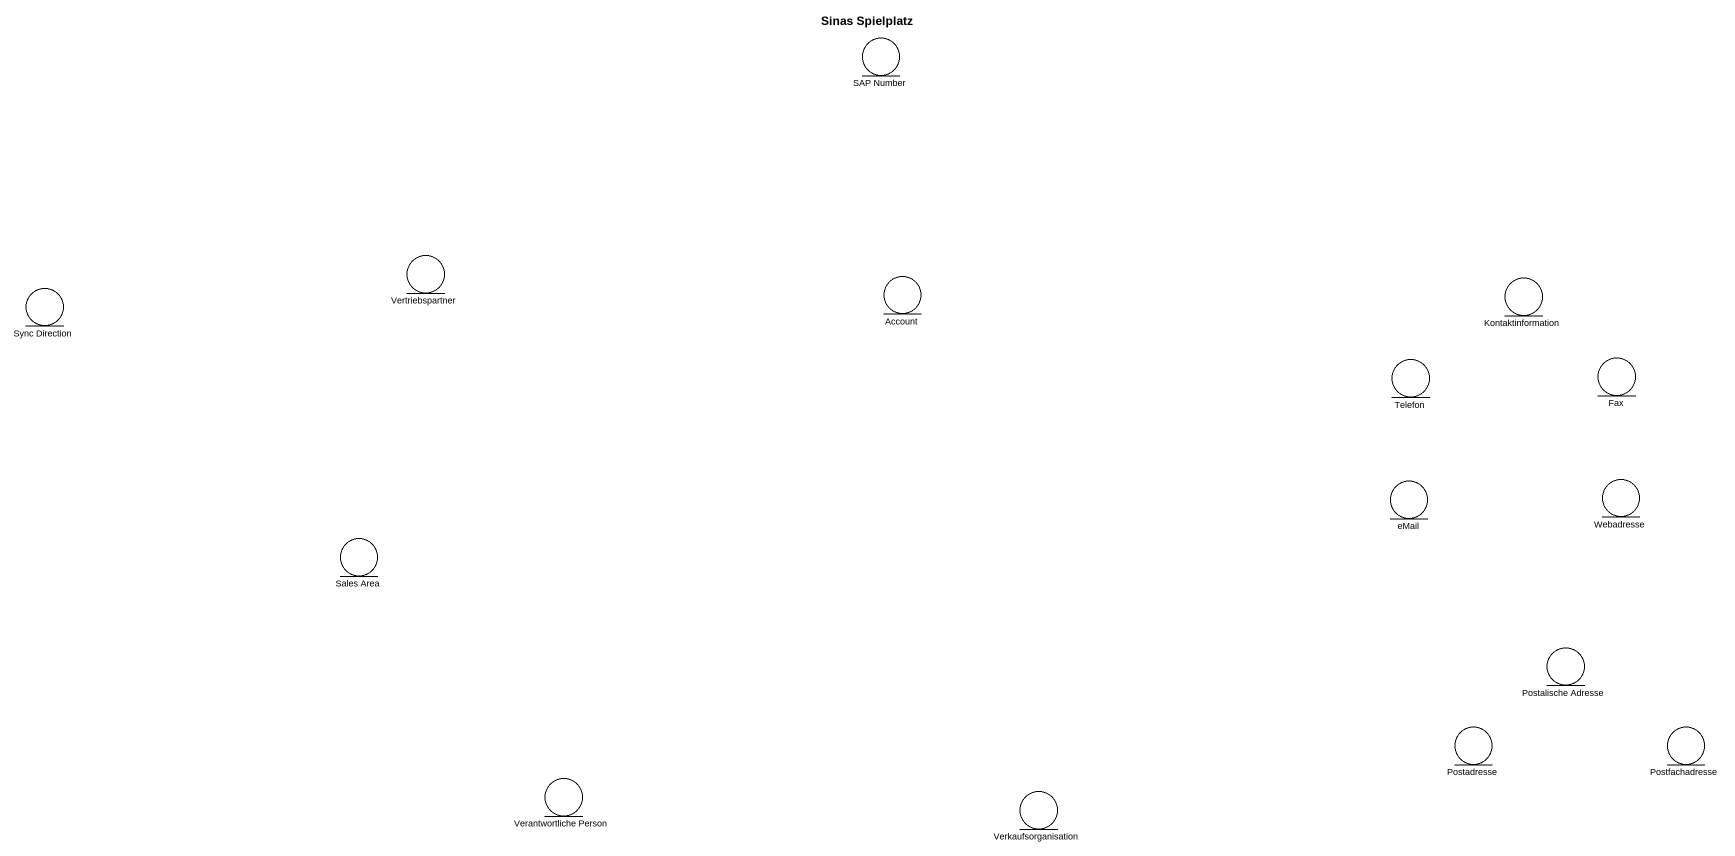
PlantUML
@startuml
title Sinas Spielplatz
entity "SAP Number" as SAP_Number
entity Vertriebspartner
entity "Sync Direction" as Sync_Direction
entity Account
entity Kontaktinformation
entity Telefon
entity Fax
entity eMail
entity Webadresse
entity "Sales Area" as Sales_Area
entity "Postalische Adresse" as Postalische_Adresse
entity Postadresse
entity Postfachadresse
entity "Verantwortliche Person" as Verantwortliche_Person
entity Verkaufsorganisation
@enduml
